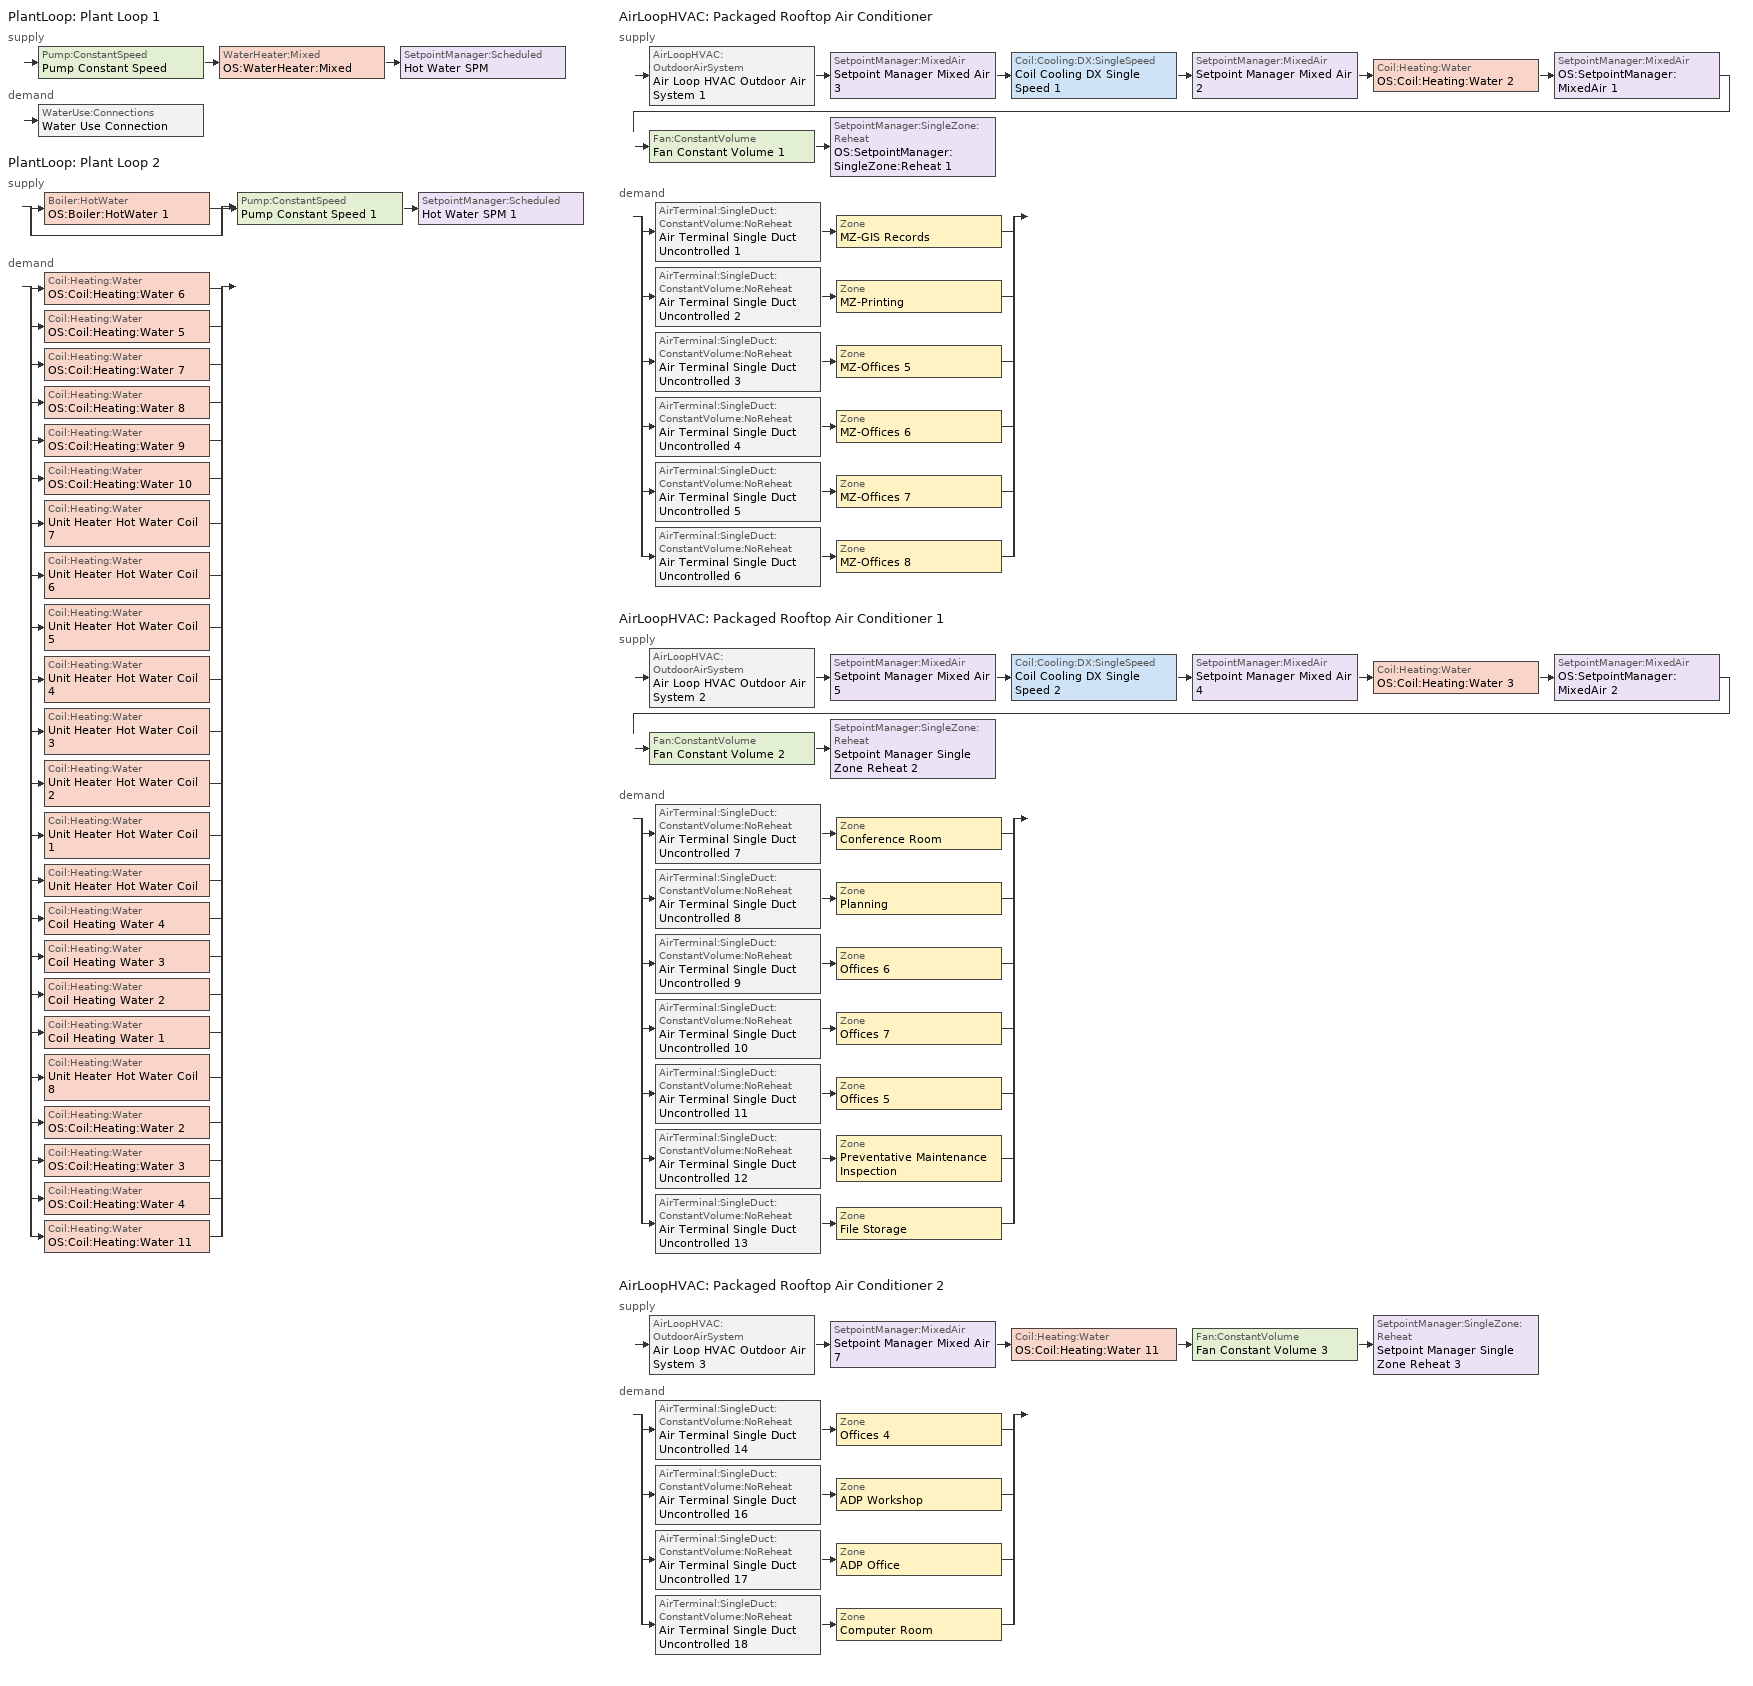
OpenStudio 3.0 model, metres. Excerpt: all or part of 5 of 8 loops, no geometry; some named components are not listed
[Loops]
PlantLoop 'Plant Loop 1'
 supply: Pump:ConstantSpeed 'Pump Constant Speed' > WaterHeater:Mixed 'OS:WaterHeater:Mixed' > SetpointManager:Scheduled 'Hot Water SPM'
 demand: WaterUse:Connections 'Water Use Connection'
PlantLoop 'Plant Loop 2'
 supply: split
  | Boiler:HotWater 'OS:Boiler:HotWater 1'
  | bypass
  join > Pump:ConstantSpeed 'Pump Constant Speed 1' > SetpointManager:Scheduled 'Hot Water SPM 1'
 demand: split
  | Coil:Heating:Water 'OS:Coil:Heating:Water 6'
  | Coil:Heating:Water 'OS:Coil:Heating:Water 5'
  | Coil:Heating:Water 'OS:Coil:Heating:Water 7'
  | Coil:Heating:Water 'OS:Coil:Heating:Water 8'
  | Coil:Heating:Water 'OS:Coil:Heating:Water 9'
  | Coil:Heating:Water 'OS:Coil:Heating:Water 10'
  | Coil:Heating:Water 'Unit Heater Hot Water Coil 7'
  | Coil:Heating:Water 'Unit Heater Hot Water Coil 6'
  | Coil:Heating:Water 'Unit Heater Hot Water Coil 5'
  | Coil:Heating:Water 'Unit Heater Hot Water Coil 4'
  | Coil:Heating:Water 'Unit Heater Hot Water Coil 3'
  | Coil:Heating:Water 'Unit Heater Hot Water Coil 2'
  | Coil:Heating:Water 'Unit Heater Hot Water Coil 1'
  | Coil:Heating:Water 'Unit Heater Hot Water Coil'
  | Coil:Heating:Water 'Coil Heating Water 4'
  | Coil:Heating:Water 'Coil Heating Water 3'
  | Coil:Heating:Water 'Coil Heating Water 2'
  | Coil:Heating:Water 'Coil Heating Water 1'
  | Coil:Heating:Water 'Unit Heater Hot Water Coil 8'
  | Coil:Heating:Water 'OS:Coil:Heating:Water 2'
  | Coil:Heating:Water 'OS:Coil:Heating:Water 3'
  | Coil:Heating:Water 'OS:Coil:Heating:Water 4'
  | Coil:Heating:Water 'OS:Coil:Heating:Water 11'
AirLoopHVAC 'Packaged Rooftop Air Conditioner'
 supply: AirLoopHVAC:OutdoorAirSystem 'Air Loop HVAC Outdoor Air System 1' > SetpointManager:MixedAir 'Setpoint Manager Mixed Air 3' > Coil:Cooling:DX:SingleSpeed 'Coil Cooling DX Single Speed 1' > SetpointManager:MixedAir 'Setpoint Manager Mixed Air 2' > Coil:Heating:Water 'OS:Coil:Heating:Water 2' > SetpointManager:MixedAir 'OS:SetpointManager:MixedAir 1' > Fan:ConstantVolume 'Fan Constant Volume 1' > SetpointManager:SingleZone:Reheat 'OS:SetpointManager:SingleZone:Reheat 1'
 demand: split
  | AirTerminal:SingleDuct:ConstantVolume:NoReheat 'Air Terminal Single Duct Uncontrolled 1' > Zone 'MZ-GIS Records'
  | AirTerminal:SingleDuct:ConstantVolume:NoReheat 'Air Terminal Single Duct Uncontrolled 2' > Zone 'MZ-Printing'
  | AirTerminal:SingleDuct:ConstantVolume:NoReheat 'Air Terminal Single Duct Uncontrolled 3' > Zone 'MZ-Offices 5'
  | AirTerminal:SingleDuct:ConstantVolume:NoReheat 'Air Terminal Single Duct Uncontrolled 4' > Zone 'MZ-Offices 6'
  | AirTerminal:SingleDuct:ConstantVolume:NoReheat 'Air Terminal Single Duct Uncontrolled 5' > Zone 'MZ-Offices 7'
  | AirTerminal:SingleDuct:ConstantVolume:NoReheat 'Air Terminal Single Duct Uncontrolled 6' > Zone 'MZ-Offices 8'
AirLoopHVAC 'Packaged Rooftop Air Conditioner 1'
 supply: AirLoopHVAC:OutdoorAirSystem 'Air Loop HVAC Outdoor Air System 2' > SetpointManager:MixedAir 'Setpoint Manager Mixed Air 5' > Coil:Cooling:DX:SingleSpeed 'Coil Cooling DX Single Speed 2' > SetpointManager:MixedAir 'Setpoint Manager Mixed Air 4' > Coil:Heating:Water 'OS:Coil:Heating:Water 3' > SetpointManager:MixedAir 'OS:SetpointManager:MixedAir 2' > Fan:ConstantVolume 'Fan Constant Volume 2' > SetpointManager:SingleZone:Reheat 'Setpoint Manager Single Zone Reheat 2'
 demand: split
  | AirTerminal:SingleDuct:ConstantVolume:NoReheat 'Air Terminal Single Duct Uncontrolled 7' > Zone 'Conference Room'
  | AirTerminal:SingleDuct:ConstantVolume:NoReheat 'Air Terminal Single Duct Uncontrolled 8' > Zone 'Planning'
  | AirTerminal:SingleDuct:ConstantVolume:NoReheat 'Air Terminal Single Duct Uncontrolled 9' > Zone 'Offices 6'
  | AirTerminal:SingleDuct:ConstantVolume:NoReheat 'Air Terminal Single Duct Uncontrolled 10' > Zone 'Offices 7'
  | AirTerminal:SingleDuct:ConstantVolume:NoReheat 'Air Terminal Single Duct Uncontrolled 11' > Zone 'Offices 5'
  | AirTerminal:SingleDuct:ConstantVolume:NoReheat 'Air Terminal Single Duct Uncontrolled 12' > Zone 'Preventative Maintenance Inspection'
  | AirTerminal:SingleDuct:ConstantVolume:NoReheat 'Air Terminal Single Duct Uncontrolled 13' > Zone 'File Storage'
AirLoopHVAC 'Packaged Rooftop Air Conditioner 2'
 supply: AirLoopHVAC:OutdoorAirSystem 'Air Loop HVAC Outdoor Air System 3' > SetpointManager:MixedAir 'Setpoint Manager Mixed Air 7' > Coil:Heating:Water 'OS:Coil:Heating:Water 11' > Fan:ConstantVolume 'Fan Constant Volume 3' > SetpointManager:SingleZone:Reheat 'Setpoint Manager Single Zone Reheat 3'
 demand: split
  | AirTerminal:SingleDuct:ConstantVolume:NoReheat 'Air Terminal Single Duct Uncontrolled 14' > Zone 'Offices 4'
  | AirTerminal:SingleDuct:ConstantVolume:NoReheat 'Air Terminal Single Duct Uncontrolled 16' > Zone 'ADP Workshop'
  | AirTerminal:SingleDuct:ConstantVolume:NoReheat 'Air Terminal Single Duct Uncontrolled 17' > Zone 'ADP Office'
  | AirTerminal:SingleDuct:ConstantVolume:NoReheat 'Air Terminal Single Duct Uncontrolled 18' > Zone 'Computer Room'
[Sizing:Zone] Zone Cooling Design Supply Air Temperature Input Method=SupplyAirTemperature; Zone Cooling Design Supply Air Temperature {C}=14; Zone Cooling Design Supply Air Temperature Difference {deltaC}=11.11; Zone Heating Design Supply Air Temperature Input Method=SupplyAirTemperature; Zone Heating Design Supply Air Temperature {C}=40; Zone Heating Design Supply Air Temperature Difference {deltaC}=11.11; Zone Cooling Design Supply Air Humidity Ratio {kg-H2O/kg-air}=0.0085; Zone Heating Design Supply Air Humidity Ratio {kg-H2O/kg-air}=0.008; Zone Heating Sizing Factor=1; Zone Cooling Sizing Factor=1; Heating Design Air Flow Method=DesignDay; Account for Dedicated Outdoor Air System=No; Dedicated Outdoor Air System Control Strategy=NeutralSupplyAir; Dedicated Outdoor Air Low Setpoint Temperature for Design {C}=Autosize; Dedicated Outdoor Air High Setpoint Temperature for Design {C}=Autosize
Machine Shop; CE Tool Control Storage 2; RM Shop 1; RM Shop 2; Paint Shop; Supply; Carpenter Shop; Offices 2; ADP Office; ADP Workshop; Planning; Conference Room; Offices 4; File Storage; Computer Room; Preventative Maintenance Inspection; Offices 5; Offices 6; Offices 7; MZ - Offices 1; MZ-Coffee Room; MZ-Kitchen; MZ-Offices 8; MZ-GIS Records; MZ-Printing; MZ-Offices 5; MZ-Offices 6; MZ-Offices 7; Corridor 2
[Zone equipment]
Machine Shop: Unit Heater CV - Hot Water 6, Fan Zone Exhaust 4
CE Tool Control Storage 2: Unit Heater CV - Hot Water 5
RM Shop 1: Unit Heater CV - Hot Water 3, Fan Zone Exhaust 5
RM Shop 2: Unit Heater CV - Hot Water 4, Fan Zone Exhaust 6
Paint Shop: Unit Heater CV - Hot Water 1, Fan Zone Exhaust
Supply: Unit Heater CV - Hot Water 2, OS:ZoneHVAC:PackagedTerminalAirConditioner 1
Carpenter Shop: Unit Heater CV - Hot Water, Fan Zone Exhaust 3
Offices 2: OS:ZoneHVAC:PackagedTerminalAirConditioner 3, Convective Baseboard Water
ADP Office: Convective Baseboard Water 3, OS:ZoneHVAC:PackagedTerminalAirConditioner 4, Air Terminal Single Duct Uncontrolled 17
ADP Workshop: Convective Baseboard Water 4, Air Terminal Single Duct Uncontrolled 16
Planning: Air Terminal Single Duct Uncontrolled 8, Convective Baseboard Water 12
Conference Room: Air Terminal Single Duct Uncontrolled 7
Offices 4: Convective Baseboard Water 5, Air Terminal Single Duct Uncontrolled 14
File Storage: Air Terminal Single Duct Uncontrolled 13
Computer Room: OS:ZoneHVAC:PackagedTerminalAirConditioner 2, Air Terminal Single Duct Uncontrolled 18
Preventative Maintenance Inspection: Air Terminal Single Duct Uncontrolled 12, Convective Baseboard Water 10
Offices 5: Air Terminal Single Duct Uncontrolled 11
Offices 6: Air Terminal Single Duct Uncontrolled 9, Convective Baseboard Water 6
Offices 7: Air Terminal Single Duct Uncontrolled 10, Convective Baseboard Water 8
MZ - Offices 1: OS:ZoneHVAC:PackagedTerminalAirConditioner 6
MZ-Coffee Room: OS:ZoneHVAC:PackagedTerminalAirConditioner 5
MZ-Kitchen: Unit Heater CV - Hot Water 8
MZ-Offices 8: Air Terminal Single Duct Uncontrolled 6
MZ-GIS Records: Air Terminal Single Duct Uncontrolled 1, Convective Baseboard Water 22
MZ-Printing: Air Terminal Single Duct Uncontrolled 2, Convective Baseboard Water 23
MZ-Offices 5: Air Terminal Single Duct Uncontrolled 3, Convective Baseboard Water 24
MZ-Offices 6: Air Terminal Single Duct Uncontrolled 4, Convective Baseboard Water 25
MZ-Offices 7: Air Terminal Single Duct Uncontrolled 5, Convective Baseboard Water 26
Corridor 2: Unit Heater CV - Hot Water 7
[WaterUse:Connections]
Water Use Connection: Water Use Equipment Name 1=Bathroom Sink
[WaterUse:Equipment]
Bathroom Sink: Water Use Equipment Definition=Bathroom Sink Definition
[WaterUse:Equipment:Definition]
Bathroom Sink Definition: Peak Flow Rate {m3/s}=6.3e-005
[PlantLoop] Glycol Concentration=0; Plant Loop Volume {m3}=Autocalculate; Load Distribution Scheme=Optimal
Name | Fluid Type
Plant Loop 1
Plant Loop 2 | Water
[Sizing:Plant] Loop Type=Heating; Design Loop Exit Temperature {C}=82; Loop Design Temperature Difference {deltaC}=11; Sizing Option=NonCoincident; Zone Timesteps in Averaging Window=1; Coincident Sizing Factor Mode=None
Plant Loop 1; Plant Loop 2
[WaterHeater:Mixed]
OS:WaterHeater:Mixed: Tank Volume {m3}=0.3785; Setpoint Temperature Schedule=shw_60C; Deadband Temperature Difference {deltaC}=2; Maximum Temperature Limit {C}=82.22; Heater Control Type=Cycle; Heater Maximum Capacity {W}=845000; Heater Fuel Type=NaturalGas; Heater Thermal Efficiency=0.8; Off Cycle Parasitic Fuel Consumption Rate {W}=20; Off Cycle Parasitic Fuel Type=NaturalGas; Off Cycle Parasitic Heat Fraction to Tank=0.8; On Cycle Parasitic Fuel Type=NaturalGas; Ambient Temperature Indicator=Schedule; Ambient Temperature Schedule=Water Heater Ambient Temperature; Off Cycle Loss Coefficient to Ambient Temperature {W/K}=6; On Cycle Loss Coefficient to Ambient Temperature {W/K}=6; Use Side Effectiveness=1; Source Side Effectiveness=1; Use Side Design Flow Rate {m3/s}=autosize; Source Side Design Flow Rate {m3/s}=autosize; Indirect Water Heating Recovery Time {hr}=1.5; Source Side Flow Control Mode=IndirectHeatPrimarySetpoint
[SetpointManager:Scheduled] Control Variable=Temperature; Schedule=Hot Water Temperature
Hot Water SPM; Hot Water SPM 1
[Pump:ConstantSpeed] Rated Flow Rate {m3/s}=autosize; Rated Pump Head {Pa}=179352; Rated Power Consumption {W}=autosize; Motor Efficiency=0.9; Fraction of Motor Inefficiencies to Fluid Stream=0; Pump Control Type=Intermittent; Design Power Sizing Method=PowerPerFlowPerPressure; Design Electric Power per Unit Flow Rate {W/(m3/s)}=348701.1; Design Shaft Power per Unit Flow Rate per Unit Head {W-s/m3-Pa}=1.28205
Pump Constant Speed; Pump Constant Speed 1
[Boiler:HotWater]
OS:Boiler:HotWater 1: Efficiency Curve Temperature Evaluation Variable=LeavingBoiler; Normalized Boiler Efficiency Curve=Boiler Efficiency; Water Outlet Upper Temperature Limit {C}=99; Boiler Flow Mode=LeavingSetpointModulated; Parasitic Electric Load {W}=0; Sizing Factor=1
[AirLoopHVAC] Availability Schedule=Always On Discrete; Design Supply Air Flow Rate {m3/s}=AutoSize
Packaged Rooftop Air Conditioner; Packaged Rooftop Air Conditioner 1; Packaged Rooftop Air Conditioner 2
[Sizing:System] Type of Load to Size On=Sensible; Design Outdoor Air Flow Rate {m3/s}=Autosize; Central Heating Maximum System Air Flow Ratio=1; Preheat Design Temperature {C}=7; Preheat Design Humidity Ratio {kg-H2O/kg-Air}=0.008; Precool Design Temperature {C}=12.8; Precool Design Humidity Ratio {kg-H2O/kg-Air}=0.008; Central Cooling Design Supply Air Temperature {C}=12.8; Central Heating Design Supply Air Temperature {C}=40; Sizing Option=NonCoincident; 100% Outdoor Air in Cooling=Yes; 100% Outdoor Air in Heating=Yes; Central Cooling Design Supply Air Humidity Ratio {kg-H2O/kg-Air}=0.0085; Central Heating Design Supply Air Humidity Ratio {kg-H2O/kg-Air}=0.008; Cooling Design Air Flow Method=DesignDay; Cooling Design Air Flow Rate {m3/s}=0; Heating Design Air Flow Method=DesignDay; Heating Design Air Flow Rate {m3/s}=0; System Outdoor Air Method=ZoneSum; Zone Maximum Outdoor Air Fraction=1; Cooling Supply Air Flow Rate Per Floor Area {m3/s-m2}=0.00996765; Cooling Fraction of Autosized Cooling Supply Air Flow Rate=1; Cooling Supply Air Flow Rate Per Unit Cooling Capacity {m3/s-W}=3.94755e-05; Heating Supply Air Flow Rate Per Floor Area {m3/s-m2}=0.00996765; Heating Fraction of Autosized Heating Supply Air Flow Rate=1; Heating Fraction of Autosized Cooling Supply Air Flow Rate=1; Heating Supply Air Flow Rate Per Unit Heating Capacity {m3/s-W}=3.15882e-05; Cooling Design Capacity Method=CoolingDesignCapacity; Cooling Design Capacity {W}=Autosize; Cooling Design Capacity Per Floor Area {W/m2}=234.7; Fraction of Autosized Cooling Design Capacity=1; Heating Design Capacity Method=HeatingDesignCapacity; Heating Design Capacity {W}=Autosize; Heating Design Capacity Per Floor Area {W/m2}=157; Fraction of Autosized Heating Design Capacity=1; Central Cooling Capacity Control Method=OnOff
Packaged Rooftop Air Conditioner; Packaged Rooftop Air Conditioner 1; Packaged Rooftop Air Conditioner 2
[Fan:ConstantVolume] Maximum Flow Rate {m3/s}=AutoSize; Motor Efficiency=0.75
Name | Availability Schedule | Fan Total Efficiency | Pressure Rise {Pa} | Fan Efficiency
Fan Constant Volume 1; Fan Constant Volume 2; Fan Constant Volume 3 | Always On Discrete | 0.75 | 500
Unit Heater CV Fan; Unit Heater CV Fan 1; Unit Heater CV Fan 2; Unit Heater CV Fan 3; Unit Heater CV Fan 4; Unit Heater CV Fan 5; Unit Heater CV Fan 6; Unit Heater CV Fan 7; Unit Heater CV Fan 8 | Always On Discrete 1 | 0.75
OS:Fan:ConstantVolume 4; OS:Fan:ConstantVolume 6; OS:Fan:ConstantVolume 7; OS:Fan:ConstantVolume 8; OS:Fan:ConstantVolume 9 | Always On Discrete 1 |  |  | 0.75
OS:Fan:ConstantVolume 5 | Always On Discrete |  |  | 0.75
[Coil:Cooling:DX:SingleSpeed] Rated COP {W/W}=3; Rated Evaporator Fan Power Per Volume Flow Rate {W/(m3/s)}=773.3; Minimum Outdoor Dry-Bulb Temperature for Compressor Operation {C}=-25; Condenser Type=AirCooled; Evaporative Condenser Effectiveness=0; Evaporative Condenser Air Flow Rate {m3/s}=Autosize; Evaporative Condenser Pump Rated Power Consumption {W}=Autosize; Crankcase Heater Capacity {W}=0; Maximum Outdoor Dry-Bulb Temperature for Crankcase Heater Operation {C}=0; Basin Heater Capacity {W/K}=0; Basin Heater Setpoint Temperature {C}=10
Name | Availability Schedule | Rated Total Cooling Capacity {W} | Rated Sensible Heat Ratio | Rated Air Flow Rate {m3/s} | Total Cooling Capacity Function of Temperature Curve | Total Cooling Capacity Function of Flow Fraction Curve | Energy Input Ratio Function of Temperature Curve | Energy Input Ratio Function of Flow Fraction Curve | Part Load Fraction Correlation Curve
Coil Cooling DX Single Speed 1 | Always On Discrete | autosize | autosize | autosize | Curve Biquadratic 1 | Curve Quadratic 1 | Curve Biquadratic 2 | Curve Quadratic 2 | Curve Quadratic 3
Coil Cooling DX Single Speed 2 | Always On Discrete | autosize | autosize | autosize | Curve Biquadratic 3 | Curve Quadratic 4 | Curve Biquadratic 4 | Curve Quadratic 5 | Curve Quadratic 6
OS:Coil:Cooling:DX:SingleSpeed 4 | Always On Discrete 1 | Autosize | Autosize | Autosize | OS:Curve:Biquadratic 13 | OS:Curve:Quadratic 17 | OS:Curve:Biquadratic 14 | OS:Curve:Quadratic 18 | OS:Curve:Quadratic 19
OS:Coil:Cooling:DX:SingleSpeed 5 | Always On Discrete 1 | Autosize | Autosize | Autosize | OS:Curve:Biquadratic 26 | OS:Curve:Quadratic 23 | OS:Curve:Biquadratic 27 | OS:Curve:Quadratic 24 | OS:Curve:Quadratic 25
OS:Coil:Cooling:DX:SingleSpeed 6 | Always On Discrete 1 | Autosize | Autosize | Autosize | OS:Curve:Biquadratic 28 | OS:Curve:Quadratic 26 | OS:Curve:Biquadratic 29 | OS:Curve:Quadratic 27 | OS:Curve:Quadratic 28
OS:Coil:Cooling:DX:SingleSpeed 7 | Always On Discrete 1 | Autosize | Autosize | Autosize | OS:Curve:Biquadratic 30 | OS:Curve:Quadratic 29 | OS:Curve:Biquadratic 31 | OS:Curve:Quadratic 30 | OS:Curve:Quadratic 31
OS:Coil:Cooling:DX:SingleSpeed 8 | Always On Discrete 1 | Autosize | Autosize | Autosize | OS:Curve:Biquadratic 32 | OS:Curve:Quadratic 32 | OS:Curve:Biquadratic 33 | OS:Curve:Quadratic 33 | OS:Curve:Quadratic 34
OS:Coil:Cooling:DX:SingleSpeed 9 | Always On Discrete 1 | Autosize | Autosize | Autosize | OS:Curve:Biquadratic 34 | OS:Curve:Quadratic 35 | OS:Curve:Biquadratic 35 | OS:Curve:Quadratic 36 | OS:Curve:Quadratic 37
[Controller:OutdoorAir] Minimum Outdoor Air Flow Rate {m3/s}=Autosize; Maximum Outdoor Air Flow Rate {m3/s}=Autosize; Economizer Control Type=FixedDryBulb; Economizer Control Action Type=ModulateFlow; Economizer Maximum Limit Dry-Bulb Temperature {C}=19; Economizer Maximum Limit Enthalpy {J/kg}=64000; Economizer Maximum Limit Dewpoint Temperature {C}=0; Economizer Minimum Limit Dry-Bulb Temperature {C}=-100; Lockout Type=NoLockout; Minimum Limit Type=FixedMinimum; High Humidity Control=No; Heat Recovery Bypass Control Type=BypassWhenOAFlowGreaterThanMinimum
Name | Controller Mechanical Ventilation
Controller Outdoor Air 1 | Controller Mechanical Ventilation 1
Controller Outdoor Air 2 | Controller Mechanical Ventilation 2
Controller Outdoor Air 3 | Controller Mechanical Ventilation 3
[Controller:MechanicalVentilation] Availability Schedule=Always On Discrete; Demand Controlled Ventilation=No; System Outdoor Air Method=ZoneSum
Controller Mechanical Ventilation 1; Controller Mechanical Ventilation 2; Controller Mechanical Ventilation 3
[AirLoopHVAC:OutdoorAirSystem]
Name | Controller
Air Loop HVAC Outdoor Air System 1 | Controller Outdoor Air 1
Air Loop HVAC Outdoor Air System 2 | Controller Outdoor Air 2
Air Loop HVAC Outdoor Air System 3 | Controller Outdoor Air 3
[AirTerminal:SingleDuct:ConstantVolume:NoReheat] Availability Schedule=Always On Discrete; Maximum Air Flow Rate {m3/s}=AutoSize
Air Terminal Single Duct Uncontrolled 1; Air Terminal Single Duct Uncontrolled 2; Air Terminal Single Duct Uncontrolled 3; Air Terminal Single Duct Uncontrolled 4; Air Terminal Single Duct Uncontrolled 5; Air Terminal Single Duct Uncontrolled 6; Air Terminal Single Duct Uncontrolled 7; Air Terminal Single Duct Uncontrolled 8; Air Terminal Single Duct Uncontrolled 9; Air Terminal Single Duct Uncontrolled 10; Air Terminal Single Duct Uncontrolled 11; Air Terminal Single Duct Uncontrolled 12; Air Terminal Single Duct Uncontrolled 13; Air Terminal Single Duct Uncontrolled 14; Air Terminal Single Duct Uncontrolled 16; Air Terminal Single Duct Uncontrolled 17; Air Terminal Single Duct Uncontrolled 18
[Coil:Heating:Water]
Name | Availability Schedule
OS:Coil:Heating:Water 2; OS:Coil:Heating:Water 3; OS:Coil:Heating:Water 4; Unit Heater Hot Water Coil; Unit Heater Hot Water Coil 1; Unit Heater Hot Water Coil 2; Unit Heater Hot Water Coil 3; Unit Heater Hot Water Coil 4; Unit Heater Hot Water Coil 5; Unit Heater Hot Water Coil 6; Unit Heater Hot Water Coil 7; Unit Heater Hot Water Coil 8; OS:Coil:Heating:Water 11 | Always On Discrete 1
Coil Heating Water 1; Coil Heating Water 2; Coil Heating Water 3; Coil Heating Water 4 | Always On Discrete
OS:Coil:Heating:Water 5; OS:Coil:Heating:Water 6; OS:Coil:Heating:Water 7; OS:Coil:Heating:Water 8; OS:Coil:Heating:Water 9; OS:Coil:Heating:Water 10 | Always Off
[SetpointManager:SingleZone:Reheat] Minimum Supply Air Temperature {C}=13; Maximum Supply Air Temperature {C}=44
Name | Control Zone
Setpoint Manager Single Zone Reheat 2 | Conference Room
Setpoint Manager Single Zone Reheat 3 | Offices 4
OS:SetpointManager:SingleZone:Reheat 1 | MZ-GIS Records
[Controller:WaterCoil] Action=Normal
Name | Water Coil
Controller Water Coil 1
Controller Water Coil 2 | Coil Heating Water 1
Controller Water Coil 3 | OS:Coil:Heating:Water 2
Controller Water Coil 4 | OS:Coil:Heating:Water 3
Controller Water Coil 5 | OS:Coil:Heating:Water 4
Controller Water Coil 6 | OS:Coil:Heating:Water 11
[ZoneHVAC:UnitHeater] Availability Schedule=Always On Discrete 1; Maximum Supply Air Flow Rate {m3/s}=AutoSize; Fan Control Type=OnOff; Maximum Hot Water Flow Rate {m3/s}=autosize; Minimum Hot Water Flow Rate {m3/s}=0; Heating Convergence Tolerance=0.001
Name | Supply Air Fan | Heating Coil
Unit Heater CV - Hot Water | Unit Heater CV Fan | Unit Heater Hot Water Coil
Unit Heater CV - Hot Water 1 | Unit Heater CV Fan 1 | Unit Heater Hot Water Coil 1
Unit Heater CV - Hot Water 2 | Unit Heater CV Fan 2 | Unit Heater Hot Water Coil 2
Unit Heater CV - Hot Water 3 | Unit Heater CV Fan 3 | Unit Heater Hot Water Coil 3
Unit Heater CV - Hot Water 4 | Unit Heater CV Fan 4 | Unit Heater Hot Water Coil 4
Unit Heater CV - Hot Water 5 | Unit Heater CV Fan 5 | Unit Heater Hot Water Coil 5
Unit Heater CV - Hot Water 6 | Unit Heater CV Fan 6 | Unit Heater Hot Water Coil 6
Unit Heater CV - Hot Water 7 | Unit Heater CV Fan 7 | Unit Heater Hot Water Coil 7
Unit Heater CV - Hot Water 8 | Unit Heater CV Fan 8 | Unit Heater Hot Water Coil 8
[ZoneHVAC:PackagedTerminalAirConditioner] Supply Air Flow Rate During Cooling Operation {m3/s}=Autosize; Supply Air Flow Rate During Heating Operation {m3/s}=Autosize; Supply Air Flow Rate When No Cooling or Heating is Needed {m3/s}=Autosize; Outdoor Air Flow Rate During Cooling Operation {m3/s}=Autosize; Outdoor Air Flow Rate During Heating Operation {m3/s}=Autosize; Outdoor Air Flow Rate When No Cooling or Heating is Needed {m3/s}=Autosize; Fan Placement=DrawThrough
Name | Availability Schedule | Supply Air Fan | Heating Coil | Cooling Coil
OS:ZoneHVAC:PackagedTerminalAirConditioner 1 | Always On Discrete | OS:Fan:ConstantVolume 4 | OS:Coil:Heating:Water 5 | OS:Coil:Cooling:DX:SingleSpeed 4
OS:ZoneHVAC:PackagedTerminalAirConditioner 2 | Always On Discrete | OS:Fan:ConstantVolume 5 | OS:Coil:Heating:Water 6 | OS:Coil:Cooling:DX:SingleSpeed 5
OS:ZoneHVAC:PackagedTerminalAirConditioner 3 | Always On Discrete 1 | OS:Fan:ConstantVolume 6 | OS:Coil:Heating:Water 7 | OS:Coil:Cooling:DX:SingleSpeed 6
OS:ZoneHVAC:PackagedTerminalAirConditioner 4 | Always On Discrete 1 | OS:Fan:ConstantVolume 7 | OS:Coil:Heating:Water 8 | OS:Coil:Cooling:DX:SingleSpeed 7
OS:ZoneHVAC:PackagedTerminalAirConditioner 5 | Always On Discrete 1 | OS:Fan:ConstantVolume 8 | OS:Coil:Heating:Water 9 | OS:Coil:Cooling:DX:SingleSpeed 8
OS:ZoneHVAC:PackagedTerminalAirConditioner 6 | Always On Discrete | OS:Fan:ConstantVolume 9 | OS:Coil:Heating:Water 10 | OS:Coil:Cooling:DX:SingleSpeed 9
[Fan:ZoneExhaust] Availability Schedule=Always On; Fan Total Efficiency=0.6; Flow Fraction Schedule=Always On; System Availability Manager Coupling Mode=Coupled; Balanced Exhaust Fraction Schedule=Always On
Name | Pressure Rise {Pa} | Maximum Flow Rate {m3/s}
Fan Zone Exhaust | 658.2 | 6.8
Fan Zone Exhaust 3; Fan Zone Exhaust 5; Fan Zone Exhaust 6 | 100 | 1.12
Fan Zone Exhaust 4 | 100 | 0.111
[Schedule:Constant] Value=1
Always On Discrete; Always On Discrete 1
[Schedule:Ruleset]
Name | Default Day Schedule | Summer Design Day Schedule | Winter Design Day Schedule
Always Off | Always Off Default Schedule | Always Off Summer Design Day | Always Off Winter Design Day
Always On | Always On Default Schedule | Always On Summer Design Day | Always On Winter Design Day
Water Heater Ambient Temperature | Water Heater Ambient Temperature Default
Hot Water Temperature | Hot Water Temperature Default | Hot Water Temperature Summer Design Day | Hot Water Temperature Winter Design Day
shw_60C | Schedule Day 42
[Schedule:Day]
Always Off Default Schedule; Always Off Winter Design Day; Always Off Summer Design Day: 24, 0, 0
Always On Default Schedule; Always On Winter Design Day; Always On Summer Design Day: 24, 0, 1
Water Heater Ambient Temperature Default: 24, 0, 22
Hot Water Temperature Default; Hot Water Temperature Summer Design Day; Hot Water Temperature Winter Design Day: 24, 0, 82
Schedule Day 42: 24, 0, 23.5
Schedule Day 55: 24, 0, 60
[Schedule:Rule]
Schedule Rule 2: Schedule Ruleset=shw_60C; Rule Order=0; Day Schedule=Schedule Day 55; Apply Sunday=No; Apply Monday=Yes; Apply Tuesday=Yes; Apply Wednesday=Yes; Apply Thursday=No; Apply Friday=Yes; Apply Saturday=Yes; Date Specification Type=DateRange; Start Month=1; Start Day=31; End Month=12; End Day=31
[Curve:Biquadratic]
Name | Coefficient1 Constant | Coefficient2 x | Coefficient3 x**2 | Coefficient4 y | Coefficient5 y**2 | Coefficient6 x*y | Minimum Value of x | Maximum Value of x | Minimum Value of y | Maximum Value of y | Minimum Value of x {BasedOnField A2} | Maximum Value of x {BasedOnField A2} | Minimum Value of y {BasedOnField A3} | Maximum Value of y {BasedOnField A3}
Boiler Efficiency | 1 | 0 | 0 | 0 | 0 | 0 | 0 | 1 | 0 | 1
Curve Biquadratic 1; Curve Biquadratic 3 | 0.42415 | 0.04426 | -0.00042 | 0.00333 | -8e-005 | -0.00021 | 17 | 22 | 13 | 46
Curve Biquadratic 2; Curve Biquadratic 4 | 1.23649 | -0.02431 | 0.00057 | -0.01434 | 0.00063 | -0.00038 | 17 | 22 | 13 | 46
OS:Curve:Biquadratic 13; OS:Curve:Biquadratic 26; OS:Curve:Biquadratic 28; OS:Curve:Biquadratic 30; OS:Curve:Biquadratic 32; OS:Curve:Biquadratic 34 | 0.42415 | 0.04426 | -0.00042 | 0.00333 | -8e-05 | -0.00021 |  |  |  |  | 17 | 22 | 13 | 46
OS:Curve:Biquadratic 14; OS:Curve:Biquadratic 27; OS:Curve:Biquadratic 29; OS:Curve:Biquadratic 31; OS:Curve:Biquadratic 33; OS:Curve:Biquadratic 35 | 1.23649 | -0.02431 | 0.00057 | -0.01434 | 0.00063 | -0.00038 |  |  |  |  | 17 | 22 | 13 | 46
[Curve:Quadratic]
Name | Coefficient1 Constant | Coefficient2 x | Coefficient3 x**2 | Minimum Value of x | Maximum Value of x | Minimum Value of x {BasedOnField A2} | Maximum Value of x {BasedOnField A2}
Curve Quadratic 1; Curve Quadratic 4 | 0.77136 | 0.34053 | -0.11088 | 0.75918 | 1.13877
Curve Quadratic 2; Curve Quadratic 5 | 1.2055 | -0.32953 | 0.12308 | 0.75918 | 1.13877
Curve Quadratic 3; Curve Quadratic 6 | 0.771 | 0.229 | 0 | 0 | 1
OS:Curve:Quadratic 17; OS:Curve:Quadratic 23; OS:Curve:Quadratic 26; OS:Curve:Quadratic 29; OS:Curve:Quadratic 32; OS:Curve:Quadratic 35 | 0.77136 | 0.34053 | -0.11088 |  |  | 0.75918 | 1.13877
OS:Curve:Quadratic 18; OS:Curve:Quadratic 24; OS:Curve:Quadratic 27; OS:Curve:Quadratic 30; OS:Curve:Quadratic 33; OS:Curve:Quadratic 36 | 1.2055 | -0.32953 | 0.12308 |  |  | 0.75918 | 1.13877
OS:Curve:Quadratic 19; OS:Curve:Quadratic 25; OS:Curve:Quadratic 28; OS:Curve:Quadratic 31; OS:Curve:Quadratic 34; OS:Curve:Quadratic 37 | 0.771 | 0.229 | 0 |  |  | 0 | 1
